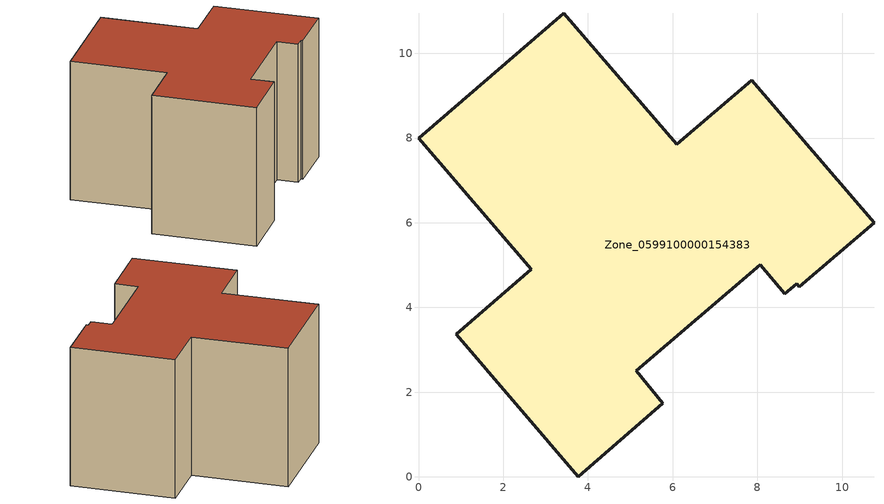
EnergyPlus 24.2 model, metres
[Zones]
Zone_0599100000154383
 floor ground (C_G): 8.98,4.49 8.92,4.56 8.65,4.33 8.06,5.01 5.14,2.51 5.77,1.74 3.77,0 0.89,3.37 2.66,4.9 0,8 3.43,10.95 6.09,7.85 7.87,9.37 10.75,6 z0
 wall outside (C_F): 0,8 2.66,4.9 0.89,3.37 3.77,0 5.77,1.74 5.14,2.51 8.06,5.01 8.65,4.33 8.92,4.56 8.98,4.49 10.75,6 7.87,9.37 6.09,7.85 3.43,10.95 0,8 z0:6.13
 roof outside (C_R): 8.92,4.56 8.98,4.49 10.75,6 7.87,9.37 6.09,7.85 3.43,10.95 0,8 2.66,4.9 0.89,3.37 3.77,0 5.77,1.74 5.14,2.51 8.06,5.01 8.65,4.33 z6.13
[BUILDING]
Pand.0599100000154383: North Axis=0; Terrain=City; Loads Convergence Tolerance Value=0.04; Temperature Convergence Tolerance Value=0.4; Solar Distribution=FullExterior; Maximum Number of Warmup Days=25; Minimum Number of Warmup Days=1
[Site:Location]
Rotterdam.The.Hague.AP_ZH_NLD Design_Conditions: Latitude=51.96; Longitude=4.45; Time Zone=1; Elevation=-4.5
[SITE:GROUNDTEMPERATURE:BUILDINGSURFACE]
18, 18, 18, 18, 18, 18, 18, 18, 18, 18, 18, 18
[MATERIAL] Thermal Absorptance=0.9; Solar Absorptance=0.7; Visible Absorptance=0.7
Name | Roughness | Thickness | Conductivity | Density | Specific Heat
G.TI.1992-2005 | MediumSmooth | 0.15 | 0.06 | 540 | 1210
F.TI.1992-2005 | Rough | 0.3 | 0.12 | 1920 | 840
R.TI.1992-2005 | MediumRough | 0.2 | 0.08 | 1500 | 1000
[CONSTRUCTION]
C_G: G.TI.1992-2005
C_F: F.TI.1992-2005
C_R: R.TI.1992-2005
[ZONE]
Zone_0599100000154383: Type=1; Multiplier=1; Ceiling Height=Autocalculate; Volume=Autocalculate; Floor Area=autocalculate; Part of Total Floor Area=Yes
[ZONEINFILTRATION:DESIGNFLOWRATE]
Infil_Zone_0599100000154383: Zone or ZoneList or Space or SpaceList=Zone_0599100000154383; Schedule=AlwaysOn; Design Flow Rate Calculation Method=Flow/Area; Flow Rate per Floor Area=0.0015; Constant Term Coefficient=1; Temperature Term Coefficient=0; Velocity Term Coefficient=0; Velocity Squared Term Coefficient=0
[HVACTEMPLATE:ZONE:IDEALLOADSAIRSYSTEM]
Zone_0599100000154383: Maximum Heating Supply Air Temperature=50; Minimum Cooling Supply Air Temperature=13; Maximum Heating Supply Air Humidity Ratio=0.0156; Minimum Cooling Supply Air Humidity Ratio=0.0077; Heating Limit=NoLimit; Cooling Limit=NoLimit; Dehumidification Control Type=ConstantSensibleHeatRatio; Cooling Sensible Heat Ratio=0.7; Dehumidification Setpoint=60; Humidification Control Type=None; Humidification Setpoint=30; Outdoor Air Method=None; Outdoor Air Flow Rate per Person=0.00944; Outdoor Air Flow Rate per Zone Floor Area=0; Outdoor Air Flow Rate per Zone=0; Demand Controlled Ventilation Type=None; Outdoor Air Economizer Type=NoEconomizer; Heat Recovery Type=None; Sensible Heat Recovery Effectiveness=0.7; Latent Heat Recovery Effectiveness=0.65
[ZONECONTROL:THERMOSTAT]
ThermostatControl_Zone_0599100000154383: Zone or ZoneList=Zone_0599100000154383; Control Type Schedule=DualSetpointControlType; Control 1=Thermostat_Zone_0599100000154383; Temperature Difference Between Cutout And Setpoint=0
[THERMOSTATSETPOINT:DUALSETPOINT]
Thermostat_Zone_0599100000154383: Heating Setpoint Temperature Schedule=HeatingSetpoint_Zone_0599100000154383; Cooling Setpoint Temperature Schedule=CoolingSetpoint_Zone_0599100000154383
[SCHEDULE:COMPACT]
HeatingSetpoint_Zone_0599100000154383: Through: 12/31, For: AllDays, Until: 24:00, 21
CoolingSetpoint_Zone_0599100000154383: Through: 12/31, For: AllDays, Until: 24:00, 24
DualSetpointControlType: Through: 12/31, For: AllDays, Until: 24:00, 4
AlwaysOn: Through: 12/31, For: AllDays, Until: 24:00, 1
